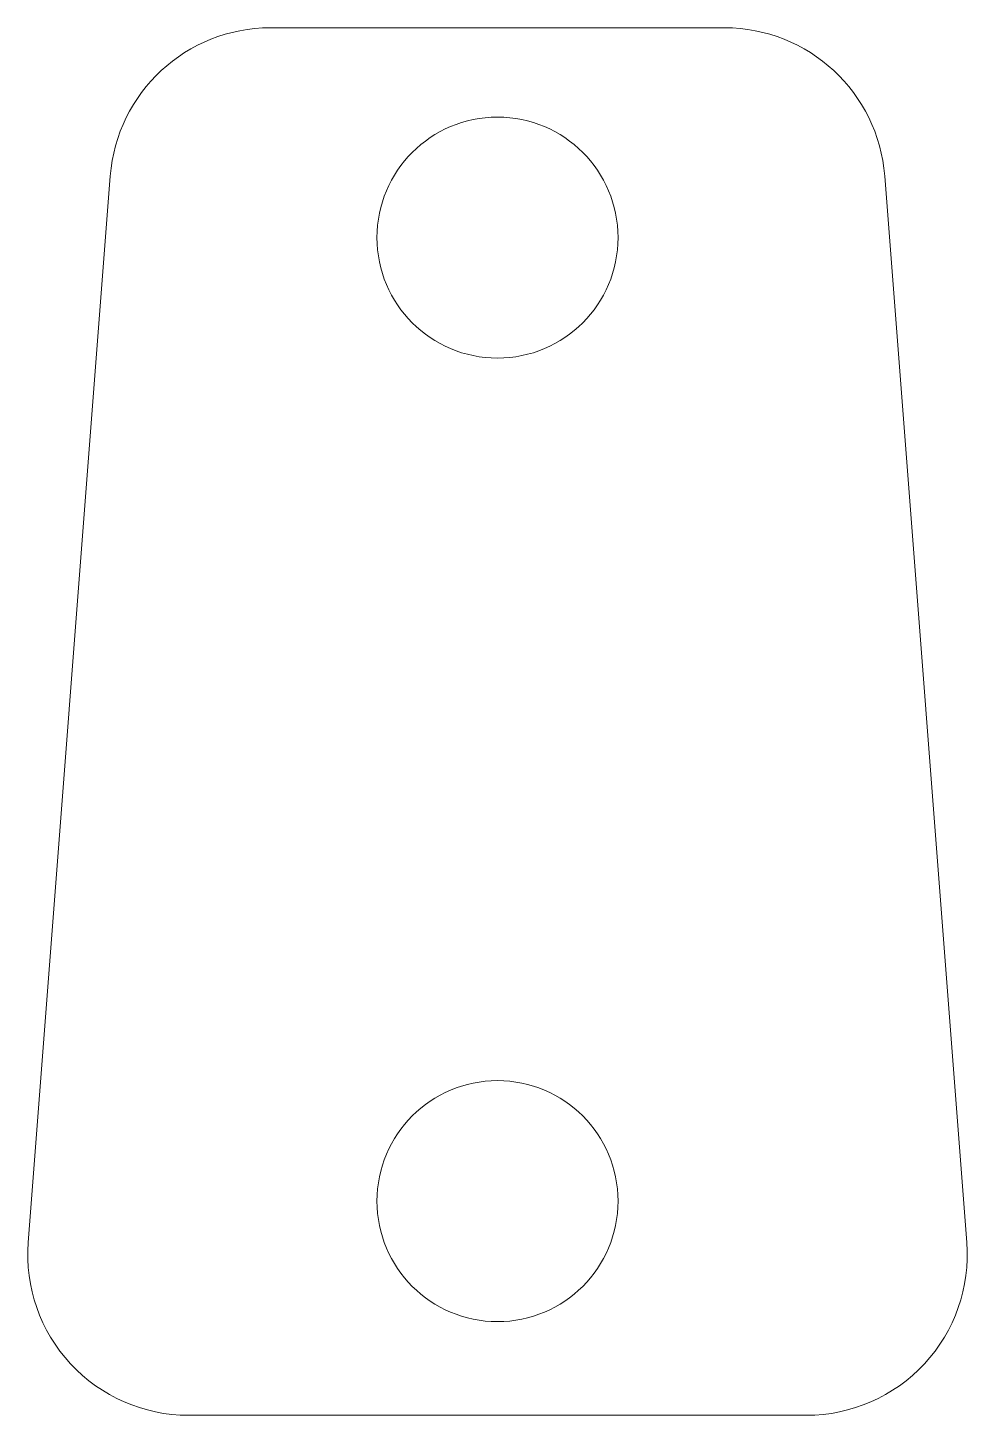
# Model space of a CAD drawing. Header units: inches. Extents: x -0.37 to 0.37, y 3.24 to 4.32.
import ezdxf

# ---------------------------------------------------------------- set-up
doc = ezdxf.new("R2010")
doc.units = ezdxf.units.IN
doc.header["$MEASUREMENT"] = 0

msp = doc.modelspace()

# ---------------------------------------------------------------- linework, layer by layer
at = {"color": 7, "linetype": 'Continuous', "lineweight": 15}
for p, q in [((-0.1767, 4.3233), (0.1767, 4.3233)), ((-0.3652, 3.3779), (-0.3013, 4.2079)), ((0.3013, 4.2079), (0.3652, 3.3779)), ((-0.2405, 3.2433), (0.2405, 3.2433))]:
    msp.add_line(p, q, dxfattribs=at)
for centre in [(0, 4.16), (0, 3.41)]:
    msp.add_circle(centre, 0.0938, dxfattribs=at)
for centre, start, end in [((-0.1767, 4.1983), 90, 175.6013), ((0.1767, 4.1983), 4.3987, 90), ((-0.2405, 3.3683), 175.6013, 270), ((0.2405, 3.3683), 270, 4.3987)]:
    msp.add_arc(centre, 0.125, start, end, dxfattribs=at)

doc.saveas('drawing.dxf')
